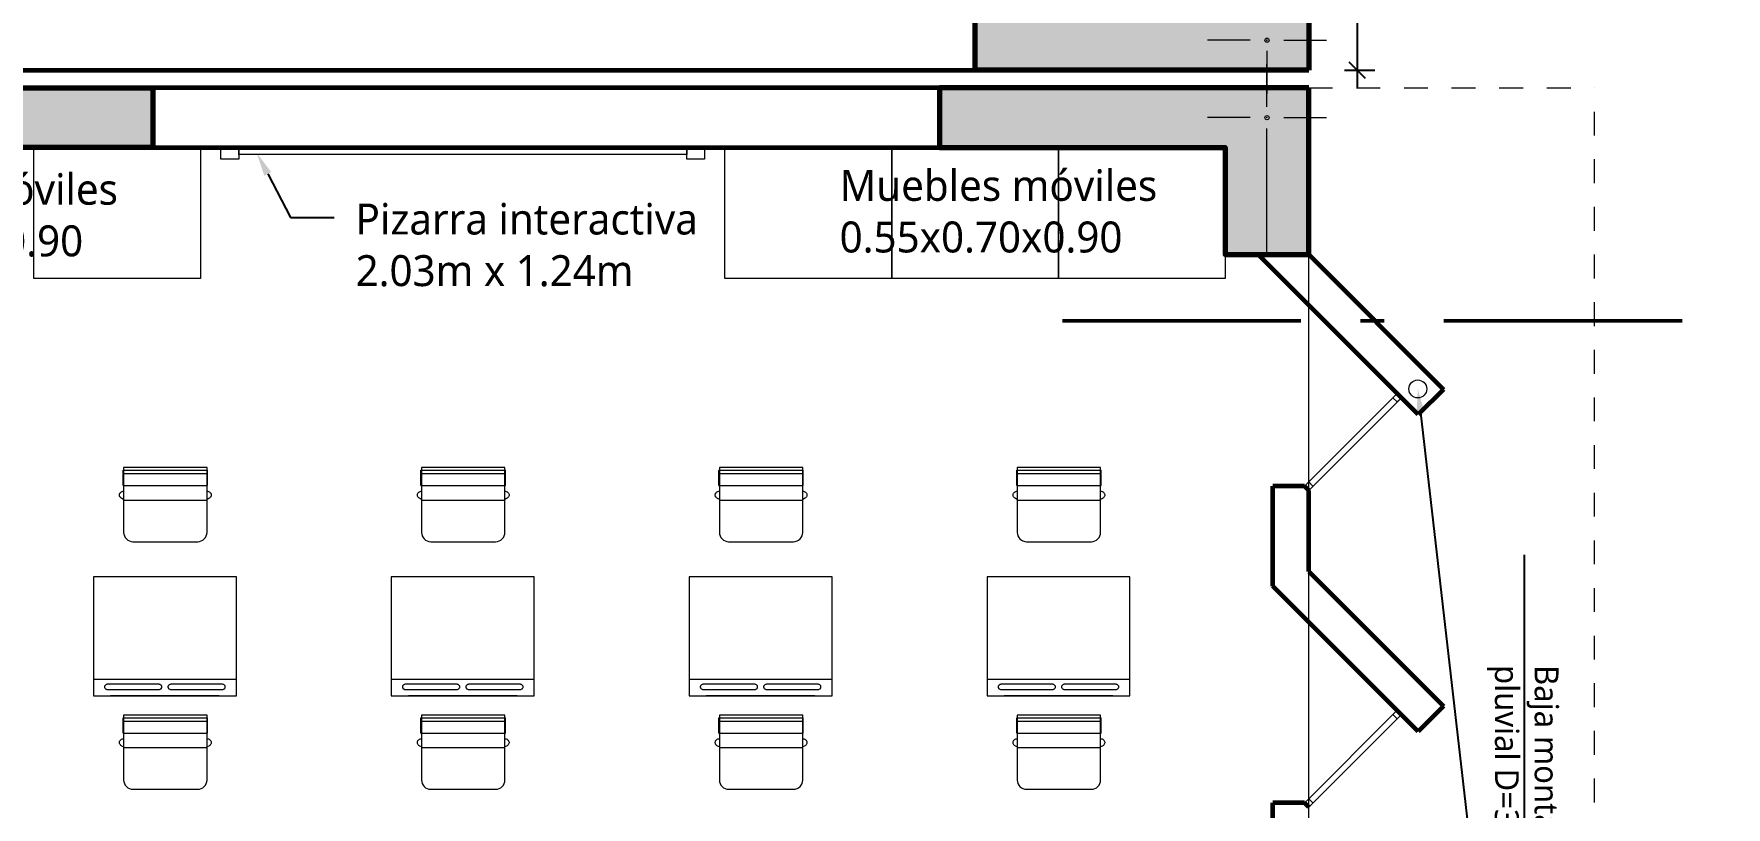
# Model space of a CAD drawing. Header units: metres. Extents: x 28 to 239, y -1 to 113.
# Drawn here: x 124.79 to 131.89, y 85.27 to 88.51 of the extents above; entities that cross this region are included whole.
import ezdxf
from ezdxf import colors
from ezdxf.entities.mleader import LeaderData, LeaderLine
from ezdxf.math import Vec2, Vec3

# ---------------------------------------------------------------- set-up
doc = ezdxf.new("R2010")
doc.units = ezdxf.units.M
for name, pattern in [('1CORTE', [1.5, 1, -0.25, 0, -0.25]), ('CONTINUA', [0]), ('DASHED2', [0.375, 0.25, -0.125]), ('HIDDEN2', [0.1875, 0.125, -0.0625])]:
    doc.linetypes.add(name, pattern=pattern)
for name, color, linetype, lineweight in [('AA. Proyeccion Corte', 10, '1CORTE', 50), ('COLUMNAS 50', 32, 'Continuous', 70), ('Cotas varias El', 253, 'Continuous', 13), ('Equipamiento SR', 23, 'Continuous', 0), ('GRAFO 0 BLANCO', 7, 'Continuous', 0), ('GRAFO01', 7, 'Continuous', 0), ('letras sr', 7, 'Continuous', 5), ('Muros el', 144, 'Continuous', 60), ('proyecciones', 1, 'DASHED2', 5), ('Structural - Bearing_Pen_No__20', 1, 'Continuous', 0), ('tuberia de montantes', 10, 'Continuous', 0), ('Vanos', 140, 'Continuous', 5)]:
    doc.layers.add(name, color=color, linetype=linetype, lineweight=lineweight)
doc.layers.add('Mobiliario', color=7, linetype='Continuous', lineweight=0, true_color=0x7f7f7f)
doc.styles.add('Generales', font='trebuc.ttf', dxfattribs={"height": 0.1})
doc.dimstyles.new('COTAS', dxfattribs={"dimscale": 0.75, "dimtxt": 0.1, "dimasz": 0.09, "dimexe": 0.1, "dimexo": 0.2, "dimgap": 0.05, "dimtad": 1, "dimzin": 1, "dimdsep": 46, "dimtxsty": 'Generales', "dimblk": 'OBLIQUE', "dimcen": 2.5, "dimdle": 0.1, "dimadec": 0, "dimazin": 0, "dimtfac": 1, "dimtmove": 0, "dimatfit": 0, "dimfxl": 1, "dimarcsym": 0})

# ---------------------------------------------------------------- blocks, each defined once
blk = doc.blocks.new('A$C3701786B')
at = {"layer": 'Equipamiento SR', "linetype": 'Continuous'}
for p, q in [((0, 0.05), (0.075, 0.05)), ((0, 0), (0, 0.05)), ((0.075, 0.05), (0.075, 0)), ((0.075, 0.03), (1.955, 0.03)), ((0.075, 0), (0.075, 0.03)), ((1.955, 0.05), (2.03, 0.05)), ((1.955, 0), (1.955, 0.05)), ((1.955, 0.03), (1.955, 0)), ((2.03, 0.05), (2.03, 0)), ((0.075, 0), (0, 0)), ((2.03, 0), (1.955, 0))]:
    blk.add_line(p, q, dxfattribs=at)
at = {"layer": 'Equipamiento SR'}
blk.add_line((0, 0), (1.955, 0), dxfattribs=at)
blk = doc.blocks.new('A$C3A47622C')
at = {"layer": 'Mobiliario', "linetype": 'Continuous'}
for p, q in [((0.0251, 0.3696), (0.0111, 0.3696)), ((0.0111, 0.015), (0.0111, 0.3696)), ((0.0752, 0.3696), (0.0251, 0.3696)), ((0.0251, 0.015), (0.0251, 0.3696)), ((0.0752, 0.015), (0.0752, 0.3696)), ((0.0983, 0.3673), (0.0987, 0.37)), ((0.0987, 0.37), (0.0997, 0.3732)), ((0.0997, 0.3732), (0.1012, 0.3762)), ((0.1012, 0.3762), (0.1031, 0.3788)), ((0.1031, 0.3788), (0.1053, 0.381)), ((0.1053, 0.381), (0.1079, 0.3828)), ((0.1079, 0.3828), (0.1107, 0.384)), ((0.1107, 0.384), (0.1136, 0.3846)), ((0.1136, 0.3846), (0.1165, 0.3846)), ((0.1165, 0.3846), (0.1194, 0.384)), ((0.1194, 0.384), (0.1222, 0.3828)), ((0.1222, 0.3828), (0.1248, 0.381)), ((0.1248, 0.381), (0.127, 0.3788)), ((0.127, 0.3788), (0.1289, 0.3762)), ((0.1289, 0.3762), (0.1297, 0.3747)), ((0.1297, 0.3747), (0.1333, 0.3673)), ((0.0752, 0.015), (0.0108, 0.015)), ((0.0987, 0.0146), (0.0983, 0.0173)), ((0.0997, 0.0113), (0.0987, 0.0146)), ((0.1012, 0.0084), (0.0997, 0.0113)), ((0.1031, 0.0057), (0.1012, 0.0084)), ((0.1053, 0.0035), (0.1031, 0.0057)), ((0.1079, 0.0018), (0.1053, 0.0035)), ((0.1107, 0.0006), (0.1079, 0.0018)), ((0.1136, 0), (0.1107, 0.0006)), ((0.1165, 0), (0.1136, 0)), ((0.1194, 0.0006), (0.1165, 0)), ((0.1222, 0.0018), (0.1194, 0.0006)), ((0.1248, 0.0035), (0.1222, 0.0018)), ((0.127, 0.0057), (0.1248, 0.0035)), ((0.1289, 0.0084), (0.127, 0.0057)), ((0.1297, 0.0099), (0.1289, 0.0084)), ((0.1333, 0.0173), (0.1297, 0.0099))]:
    blk.add_line(p, q, dxfattribs=at)
at = {"layer": 'Mobiliario'}
blk.add_line((0.1361, 0.0173), (0.1361, 0.3673), dxfattribs=at)
at = {"layer": 'Mobiliario', "linetype": 'Continuous'}
blk.add_lwpolyline([(0, 0.0173), (0.2722, 0.0173, 0.414214), (0.3111, 0.0562), (0.3111, 0.3284, 0.414214), (0.2722, 0.3673), (0, 0.3673), (0, 0.0173)], format="xyb", dxfattribs=at)
blk = doc.blocks.new('_Oblique')
at = {"color": 0, "linetype": 'ByBlock', "lineweight": -2}
blk.add_line((-0.5, -0.5), (0.5, 0.5), dxfattribs=at)
blk = doc.blocks.new('*D169')
at = {"layer": 'Cotas varias El', "color": 0, "linetype": 'CONTINUA', "lineweight": -2, "transparency": 16777216}
for p, q in [((130.344, 89.2872), (130.344, 88.2872)), ((130.2911, 89.2122), (130.419, 89.2122)), ((130.2911, 88.3622), (130.419, 88.3622))]:
    blk.add_line(p, q, dxfattribs=at)
at = {"layer": 'Defpoints', "color": 0, "transparency": 16777216}
for p in [(130.1411, 89.2122), (130.1411, 88.3622), (130.344, 88.3622)]:
    blk.add_point(p, dxfattribs=at)
at = {"layer": 'Cotas varias El', "color": 0, "lineweight": -2, "transparency": 16777216, "xscale": 0.0675, "yscale": 0.0675, "zscale": 0.0675}
for p, rotation in [((130.344, 89.2122), 90), ((130.344, 88.3622), 270)]:
    blk.add_blockref('_Oblique', p, dxfattribs=dict(at, rotation=rotation))
at = {"layer": 'Cotas varias El', "color": 0, "transparency": 16777216, "insert": (130.2556, 88.7872), "char_height": 0.1, "attachment_point": 5, "rotation": 90, "style": 'Generales'}
blk.add_mtext('0.85', dxfattribs=at)

msp = doc.modelspace()

# ---------------------------------------------------------------- hatches: boundary and pattern name
at = {"layer": 'GRAFO 0 BLANCO', "true_color": 0xc7c8ca}
h = msp.add_hatch(color=9, dxfattribs=at)
h.dxf.hatch_style = 1
h.paths.add_polyline_path([(130.1411, 89.2122), (129.7911, 89.2122), (129.7911, 88.6122), (128.7411, 88.6122), (128.7411, 88.3622), (130.1411, 88.3622)])
h = msp.add_hatch(color=9, dxfattribs=at)
h.dxf.hatch_style = 1
h.paths.add_polyline_path([(123.3911, 87.5872), (123.0411, 87.5872), (123.0411, 88.2872), (125.2911, 88.2872), (125.2911, 88.0372), (123.3911, 88.0372)])
h.paths.add_polyline_path([(123.2248, 88.1622, 1), (123.2074, 88.1622, 1)], flags=16)
h = msp.add_hatch(color=9, dxfattribs=at)
h.dxf.hatch_style = 1
h.paths.add_polyline_path([(130.1411, 87.5872), (130.1411, 88.2872), (128.5911, 88.2872), (128.5911, 88.0372), (129.7911, 88.0372), (129.7911, 87.5872)])
h.paths.add_polyline_path([(129.9661, 88.1709, -1), (129.9661, 88.1535, -1)], flags=16)

# ---------------------------------------------------------------- linework, layer by layer
at = {"layer": 'AA. Proyeccion Corte', "color": 7}
msp.add_line((129.1082, 87.3091), (136.5814, 87.3091), dxfattribs=at)
at = {"layer": 'COLUMNAS 50', "linetype": 'Continuous'}
for points in [[(130.1411, 88.3622), (128.7411, 88.3622), (128.7411, 88.6122), (129.7911, 88.6122), (129.7911, 89.2122), (130.1411, 89.2122)], [(123.0411, 88.2872), (125.2911, 88.2872), (125.2911, 88.0372), (123.3911, 88.0372), (123.3911, 87.5872), (123.0411, 87.5872)], [(123.0411, 88.2872), (125.2911, 88.2872), (125.2911, 88.0372), (123.3911, 88.0372), (123.3911, 87.5872), (123.0411, 87.5872)], [(130.1411, 88.2872), (128.5911, 88.2872), (128.5911, 88.0372), (129.7911, 88.0372), (129.7911, 87.5872), (130.1411, 87.5872)]]:
    msp.add_lwpolyline(points, close=True, dxfattribs=at)
at = {"layer": 'Equipamiento SR'}
for points in [[(125.4911, 88.0372), (125.4911, 87.4872), (124.7911, 87.4872), (124.7911, 88.0372), (125.4911, 88.0372)], [(128.3911, 88.0372), (128.3911, 87.4872), (127.6911, 87.4872), (127.6911, 88.0372), (128.3911, 88.0372)], [(129.0911, 88.0372), (129.0911, 87.4872), (128.3911, 87.4872), (128.3911, 88.0372), (129.0911, 88.0372)], [(129.7911, 88.0372), (129.7911, 87.4872), (129.0911, 87.4872), (129.0911, 88.0372), (129.7911, 88.0372)]]:
    msp.add_lwpolyline(points, dxfattribs=at)
at = {"layer": 'GRAFO 0 BLANCO'}
msp.add_lwpolyline([(119.7411, 55.3632), (130.1411, 55.3632), (130.1411, 88.2872), (119.7411, 88.2872), (119.7411, 55.3632)], dxfattribs=at)
at = {"layer": 'GRAFO01', "color": 251, "linetype": 'DASHED2', "lineweight": 9, "ltscale": 0.4}
msp.add_line((130.1411, 88.2872), (131.3411, 88.2872), dxfattribs=at)
at = {"layer": 'Mobiliario', "linetype": 'Continuous', "lineweight": 0}
for p, q in [((125.0411, 86.2343), (125.0411, 85.7343)), ((125.6411, 86.2343), (125.0411, 86.2343)), ((125.6411, 85.7343), (125.6411, 86.2343)), ((126.2911, 86.2343), (126.2911, 85.7343)), ((126.8911, 86.2343), (126.2911, 86.2343)), ((126.8911, 85.7343), (126.8911, 86.2343)), ((127.5411, 86.2343), (127.5411, 85.7343)), ((128.1411, 86.2343), (127.5411, 86.2343)), ((128.1411, 85.7343), (128.1411, 86.2343)), ((128.7911, 86.2343), (128.7911, 85.7343)), ((129.3911, 86.2343), (128.7911, 86.2343)), ((129.3911, 85.7343), (129.3911, 86.2343)), ((125.0411, 85.8048), (125.6411, 85.8048)), ((125.6261, 85.8048), (125.6261, 85.8044)), ((126.2911, 85.8048), (126.8911, 85.8048)), ((126.8761, 85.8048), (126.8761, 85.8044)), ((127.5411, 85.8048), (128.1411, 85.8048)), ((128.1261, 85.8048), (128.1261, 85.8044)), ((128.7911, 85.8048), (129.3911, 85.8048)), ((129.3761, 85.8048), (129.3761, 85.8044)), ((125.0411, 85.7343), (125.6411, 85.7343)), ((125.0882, 85.7751), (125.0878, 85.7732)), ((125.0878, 85.7732), (125.0878, 85.7713)), ((125.0878, 85.7713), (125.0882, 85.7695)), ((125.0889, 85.7769), (125.0882, 85.7751)), ((125.0882, 85.7695), (125.0889, 85.7677)), ((125.09, 85.7785), (125.0889, 85.7769)), ((125.0889, 85.7677), (125.09, 85.766)), ((125.0915, 85.78), (125.09, 85.7785)), ((125.09, 85.766), (125.0915, 85.7646)), ((125.0932, 85.7812), (125.0915, 85.78)), ((125.0915, 85.7646), (125.0932, 85.7634)), ((125.0951, 85.7821), (125.0932, 85.7812)), ((125.0932, 85.7634), (125.0951, 85.7624)), ((125.0972, 85.7828), (125.0951, 85.7821)), ((125.0951, 85.7624), (125.0972, 85.7618)), ((125.0994, 85.7831), (125.0972, 85.7828)), ((125.0972, 85.7618), (125.0994, 85.7614)), ((125.1005, 85.7831), (125.0994, 85.7831)), ((125.0994, 85.7614), (125.1005, 85.7614)), ((125.3158, 85.7831), (125.1005, 85.7831)), ((125.1005, 85.7614), (125.3158, 85.7614)), ((125.5691, 85.7343), (125.1131, 85.7343)), ((125.3169, 85.7831), (125.3158, 85.7831)), ((125.3158, 85.7614), (125.3169, 85.7614)), ((125.3191, 85.7828), (125.3169, 85.7831)), ((125.3169, 85.7614), (125.3191, 85.7618)), ((125.3212, 85.7821), (125.3191, 85.7828)), ((125.3191, 85.7618), (125.3212, 85.7624)), ((125.3231, 85.7812), (125.3212, 85.7821)), ((125.3212, 85.7624), (125.3231, 85.7634)), ((125.3248, 85.78), (125.3231, 85.7812)), ((125.3231, 85.7634), (125.3248, 85.7646)), ((125.3262, 85.7785), (125.3248, 85.78)), ((125.3248, 85.7646), (125.3262, 85.766)), ((125.3273, 85.7769), (125.3262, 85.7785)), ((125.3262, 85.766), (125.3273, 85.7677)), ((125.3281, 85.7751), (125.3273, 85.7769)), ((125.3273, 85.7677), (125.3281, 85.7695)), ((125.3284, 85.7732), (125.3281, 85.7751)), ((125.3281, 85.7695), (125.3284, 85.7713)), ((125.3284, 85.7713), (125.3284, 85.7732)), ((125.3542, 85.7751), (125.3538, 85.7732)), ((125.3538, 85.7732), (125.3538, 85.7713)), ((125.3538, 85.7713), (125.3542, 85.7695)), ((125.3549, 85.7769), (125.3542, 85.7751)), ((125.3542, 85.7695), (125.3549, 85.7677)), ((125.356, 85.7785), (125.3549, 85.7769)), ((125.3549, 85.7677), (125.356, 85.766)), ((125.3575, 85.78), (125.356, 85.7785)), ((125.356, 85.766), (125.3575, 85.7646)), ((125.3592, 85.7812), (125.3575, 85.78)), ((125.3575, 85.7646), (125.3592, 85.7634)), ((125.3611, 85.7821), (125.3592, 85.7812)), ((125.3592, 85.7634), (125.3611, 85.7624)), ((125.3632, 85.7828), (125.3611, 85.7821)), ((125.3611, 85.7624), (125.3632, 85.7618)), ((125.3653, 85.7831), (125.3632, 85.7828)), ((125.3632, 85.7618), (125.3653, 85.7614)), ((125.3664, 85.7831), (125.3653, 85.7831)), ((125.3653, 85.7614), (125.3664, 85.7614)), ((125.5818, 85.7831), (125.3664, 85.7831)), ((125.3664, 85.7614), (125.5818, 85.7614)), ((125.5829, 85.7831), (125.5818, 85.7831)), ((125.5818, 85.7614), (125.5829, 85.7614)), ((125.5851, 85.7828), (125.5829, 85.7831)), ((125.5829, 85.7614), (125.5851, 85.7618)), ((125.5871, 85.7821), (125.5851, 85.7828)), ((125.5851, 85.7618), (125.5871, 85.7624)), ((125.5891, 85.7812), (125.5871, 85.7821)), ((125.5871, 85.7624), (125.5891, 85.7634)), ((125.5908, 85.78), (125.5891, 85.7812)), ((125.5891, 85.7634), (125.5908, 85.7646)), ((125.5922, 85.7785), (125.5908, 85.78)), ((125.5908, 85.7646), (125.5922, 85.766)), ((125.5933, 85.7769), (125.5922, 85.7785)), ((125.5922, 85.766), (125.5933, 85.7677)), ((125.594, 85.7751), (125.5933, 85.7769)), ((125.5933, 85.7677), (125.594, 85.7695)), ((125.5944, 85.7732), (125.594, 85.7751)), ((125.594, 85.7695), (125.5944, 85.7713)), ((125.5944, 85.7713), (125.5944, 85.7732)), ((126.2911, 85.7343), (126.8911, 85.7343)), ((126.3382, 85.7751), (126.3378, 85.7732)), ((126.3378, 85.7732), (126.3378, 85.7713)), ((126.3378, 85.7713), (126.3382, 85.7695)), ((126.3389, 85.7769), (126.3382, 85.7751)), ((126.3382, 85.7695), (126.3389, 85.7677)), ((126.34, 85.7785), (126.3389, 85.7769)), ((126.3389, 85.7677), (126.34, 85.766)), ((126.3415, 85.78), (126.34, 85.7785)), ((126.34, 85.766), (126.3415, 85.7646)), ((126.3432, 85.7812), (126.3415, 85.78)), ((126.3415, 85.7646), (126.3432, 85.7634)), ((126.3451, 85.7821), (126.3432, 85.7812)), ((126.3432, 85.7634), (126.3451, 85.7624)), ((126.3472, 85.7828), (126.3451, 85.7821)), ((126.3451, 85.7624), (126.3472, 85.7618)), ((126.3494, 85.7831), (126.3472, 85.7828)), ((126.3472, 85.7618), (126.3494, 85.7614)), ((126.3505, 85.7831), (126.3494, 85.7831)), ((126.3494, 85.7614), (126.3505, 85.7614)), ((126.5658, 85.7831), (126.3505, 85.7831)), ((126.3505, 85.7614), (126.5658, 85.7614)), ((126.8191, 85.7343), (126.3631, 85.7343)), ((126.5669, 85.7831), (126.5658, 85.7831)), ((126.5658, 85.7614), (126.5669, 85.7614)), ((126.5691, 85.7828), (126.5669, 85.7831)), ((126.5669, 85.7614), (126.5691, 85.7618)), ((126.5712, 85.7821), (126.5691, 85.7828)), ((126.5691, 85.7618), (126.5712, 85.7624)), ((126.5731, 85.7812), (126.5712, 85.7821)), ((126.5712, 85.7624), (126.5731, 85.7634)), ((126.5748, 85.78), (126.5731, 85.7812)), ((126.5731, 85.7634), (126.5748, 85.7646)), ((126.5762, 85.7785), (126.5748, 85.78)), ((126.5748, 85.7646), (126.5762, 85.766)), ((126.5773, 85.7769), (126.5762, 85.7785)), ((126.5762, 85.766), (126.5773, 85.7677)), ((126.5781, 85.7751), (126.5773, 85.7769)), ((126.5773, 85.7677), (126.5781, 85.7695)), ((126.5784, 85.7732), (126.5781, 85.7751)), ((126.5781, 85.7695), (126.5784, 85.7713)), ((126.5784, 85.7713), (126.5784, 85.7732)), ((126.6042, 85.7751), (126.6038, 85.7732)), ((126.6038, 85.7732), (126.6038, 85.7713)), ((126.6038, 85.7713), (126.6042, 85.7695)), ((126.6049, 85.7769), (126.6042, 85.7751)), ((126.6042, 85.7695), (126.6049, 85.7677)), ((126.606, 85.7785), (126.6049, 85.7769)), ((126.6049, 85.7677), (126.606, 85.766)), ((126.6075, 85.78), (126.606, 85.7785)), ((126.606, 85.766), (126.6075, 85.7646)), ((126.6092, 85.7812), (126.6075, 85.78)), ((126.6075, 85.7646), (126.6092, 85.7634)), ((126.6111, 85.7821), (126.6092, 85.7812)), ((126.6092, 85.7634), (126.6111, 85.7624)), ((126.6132, 85.7828), (126.6111, 85.7821)), ((126.6111, 85.7624), (126.6132, 85.7618)), ((126.6153, 85.7831), (126.6132, 85.7828)), ((126.6132, 85.7618), (126.6153, 85.7614)), ((126.6164, 85.7831), (126.6153, 85.7831)), ((126.6153, 85.7614), (126.6164, 85.7614)), ((126.8318, 85.7831), (126.6164, 85.7831)), ((126.6164, 85.7614), (126.8318, 85.7614)), ((126.8329, 85.7831), (126.8318, 85.7831)), ((126.8318, 85.7614), (126.8329, 85.7614)), ((126.8351, 85.7828), (126.8329, 85.7831)), ((126.8329, 85.7614), (126.8351, 85.7618)), ((126.8371, 85.7821), (126.8351, 85.7828)), ((126.8351, 85.7618), (126.8371, 85.7624)), ((126.8391, 85.7812), (126.8371, 85.7821)), ((126.8371, 85.7624), (126.8391, 85.7634)), ((126.8408, 85.78), (126.8391, 85.7812)), ((126.8391, 85.7634), (126.8408, 85.7646)), ((126.8422, 85.7785), (126.8408, 85.78)), ((126.8408, 85.7646), (126.8422, 85.766)), ((126.8433, 85.7769), (126.8422, 85.7785)), ((126.8422, 85.766), (126.8433, 85.7677)), ((126.844, 85.7751), (126.8433, 85.7769)), ((126.8433, 85.7677), (126.844, 85.7695)), ((126.8444, 85.7732), (126.844, 85.7751)), ((126.844, 85.7695), (126.8444, 85.7713)), ((126.8444, 85.7713), (126.8444, 85.7732)), ((127.5411, 85.7343), (128.1411, 85.7343)), ((127.5882, 85.7751), (127.5878, 85.7732)), ((127.5878, 85.7732), (127.5878, 85.7713)), ((127.5878, 85.7713), (127.5882, 85.7695)), ((127.5889, 85.7769), (127.5882, 85.7751)), ((127.5882, 85.7695), (127.5889, 85.7677)), ((127.59, 85.7785), (127.5889, 85.7769)), ((127.5889, 85.7677), (127.59, 85.766)), ((127.5915, 85.78), (127.59, 85.7785)), ((127.59, 85.766), (127.5915, 85.7646)), ((127.5932, 85.7812), (127.5915, 85.78)), ((127.5915, 85.7646), (127.5932, 85.7634)), ((127.5951, 85.7821), (127.5932, 85.7812)), ((127.5932, 85.7634), (127.5951, 85.7624)), ((127.5972, 85.7828), (127.5951, 85.7821)), ((127.5951, 85.7624), (127.5972, 85.7618)), ((127.5994, 85.7831), (127.5972, 85.7828)), ((127.5972, 85.7618), (127.5994, 85.7614)), ((127.6005, 85.7831), (127.5994, 85.7831)), ((127.5994, 85.7614), (127.6005, 85.7614)), ((127.8158, 85.7831), (127.6005, 85.7831)), ((127.6005, 85.7614), (127.8158, 85.7614)), ((128.0691, 85.7343), (127.6131, 85.7343)), ((127.8169, 85.7831), (127.8158, 85.7831)), ((127.8158, 85.7614), (127.8169, 85.7614)), ((127.8191, 85.7828), (127.8169, 85.7831)), ((127.8169, 85.7614), (127.8191, 85.7618)), ((127.8212, 85.7821), (127.8191, 85.7828)), ((127.8191, 85.7618), (127.8212, 85.7624)), ((127.8231, 85.7812), (127.8212, 85.7821)), ((127.8212, 85.7624), (127.8231, 85.7634)), ((127.8248, 85.78), (127.8231, 85.7812)), ((127.8231, 85.7634), (127.8248, 85.7646)), ((127.8262, 85.7785), (127.8248, 85.78)), ((127.8248, 85.7646), (127.8262, 85.766)), ((127.8273, 85.7769), (127.8262, 85.7785)), ((127.8262, 85.766), (127.8273, 85.7677)), ((127.8281, 85.7751), (127.8273, 85.7769)), ((127.8273, 85.7677), (127.8281, 85.7695)), ((127.8284, 85.7732), (127.8281, 85.7751)), ((127.8281, 85.7695), (127.8284, 85.7713)), ((127.8284, 85.7713), (127.8284, 85.7732)), ((127.8542, 85.7751), (127.8538, 85.7732)), ((127.8538, 85.7732), (127.8538, 85.7713)), ((127.8538, 85.7713), (127.8542, 85.7695)), ((127.8549, 85.7769), (127.8542, 85.7751)), ((127.8542, 85.7695), (127.8549, 85.7677)), ((127.856, 85.7785), (127.8549, 85.7769)), ((127.8549, 85.7677), (127.856, 85.766)), ((127.8575, 85.78), (127.856, 85.7785)), ((127.856, 85.766), (127.8575, 85.7646)), ((127.8592, 85.7812), (127.8575, 85.78)), ((127.8575, 85.7646), (127.8592, 85.7634)), ((127.8611, 85.7821), (127.8592, 85.7812)), ((127.8592, 85.7634), (127.8611, 85.7624)), ((127.8632, 85.7828), (127.8611, 85.7821)), ((127.8611, 85.7624), (127.8632, 85.7618)), ((127.8653, 85.7831), (127.8632, 85.7828)), ((127.8632, 85.7618), (127.8653, 85.7614)), ((127.8664, 85.7831), (127.8653, 85.7831)), ((127.8653, 85.7614), (127.8664, 85.7614)), ((128.0818, 85.7831), (127.8664, 85.7831)), ((127.8664, 85.7614), (128.0818, 85.7614)), ((128.0829, 85.7831), (128.0818, 85.7831)), ((128.0818, 85.7614), (128.0829, 85.7614)), ((128.0851, 85.7828), (128.0829, 85.7831)), ((128.0829, 85.7614), (128.0851, 85.7618)), ((128.0871, 85.7821), (128.0851, 85.7828)), ((128.0851, 85.7618), (128.0871, 85.7624)), ((128.0891, 85.7812), (128.0871, 85.7821)), ((128.0871, 85.7624), (128.0891, 85.7634)), ((128.0908, 85.78), (128.0891, 85.7812)), ((128.0891, 85.7634), (128.0908, 85.7646)), ((128.0922, 85.7785), (128.0908, 85.78)), ((128.0908, 85.7646), (128.0922, 85.766)), ((128.0933, 85.7769), (128.0922, 85.7785)), ((128.0922, 85.766), (128.0933, 85.7677)), ((128.094, 85.7751), (128.0933, 85.7769)), ((128.0933, 85.7677), (128.094, 85.7695)), ((128.0944, 85.7732), (128.094, 85.7751)), ((128.094, 85.7695), (128.0944, 85.7713)), ((128.0944, 85.7713), (128.0944, 85.7732)), ((128.7911, 85.7343), (129.3911, 85.7343)), ((128.8382, 85.7751), (128.8378, 85.7732)), ((128.8378, 85.7732), (128.8378, 85.7713)), ((128.8378, 85.7713), (128.8382, 85.7695)), ((128.8389, 85.7769), (128.8382, 85.7751)), ((128.8382, 85.7695), (128.8389, 85.7677)), ((128.84, 85.7785), (128.8389, 85.7769)), ((128.8389, 85.7677), (128.84, 85.766)), ((128.8415, 85.78), (128.84, 85.7785)), ((128.84, 85.766), (128.8415, 85.7646)), ((128.8432, 85.7812), (128.8415, 85.78)), ((128.8415, 85.7646), (128.8432, 85.7634)), ((128.8451, 85.7821), (128.8432, 85.7812)), ((128.8432, 85.7634), (128.8451, 85.7624)), ((128.8472, 85.7828), (128.8451, 85.7821)), ((128.8451, 85.7624), (128.8472, 85.7618)), ((128.8494, 85.7831), (128.8472, 85.7828)), ((128.8472, 85.7618), (128.8494, 85.7614)), ((128.8505, 85.7831), (128.8494, 85.7831)), ((128.8494, 85.7614), (128.8505, 85.7614)), ((129.0658, 85.7831), (128.8505, 85.7831)), ((128.8505, 85.7614), (129.0658, 85.7614)), ((129.3191, 85.7343), (128.8631, 85.7343)), ((129.0669, 85.7831), (129.0658, 85.7831)), ((129.0658, 85.7614), (129.0669, 85.7614)), ((129.0691, 85.7828), (129.0669, 85.7831)), ((129.0669, 85.7614), (129.0691, 85.7618)), ((129.0712, 85.7821), (129.0691, 85.7828)), ((129.0691, 85.7618), (129.0712, 85.7624)), ((129.0731, 85.7812), (129.0712, 85.7821)), ((129.0712, 85.7624), (129.0731, 85.7634)), ((129.0748, 85.78), (129.0731, 85.7812)), ((129.0731, 85.7634), (129.0748, 85.7646)), ((129.0762, 85.7785), (129.0748, 85.78)), ((129.0748, 85.7646), (129.0762, 85.766)), ((129.0773, 85.7769), (129.0762, 85.7785)), ((129.0762, 85.766), (129.0773, 85.7677)), ((129.0781, 85.7751), (129.0773, 85.7769)), ((129.0773, 85.7677), (129.0781, 85.7695)), ((129.0784, 85.7732), (129.0781, 85.7751)), ((129.0781, 85.7695), (129.0784, 85.7713)), ((129.0784, 85.7713), (129.0784, 85.7732)), ((129.1042, 85.7751), (129.1038, 85.7732)), ((129.1038, 85.7732), (129.1038, 85.7713)), ((129.1038, 85.7713), (129.1042, 85.7695)), ((129.1049, 85.7769), (129.1042, 85.7751)), ((129.1042, 85.7695), (129.1049, 85.7677)), ((129.106, 85.7785), (129.1049, 85.7769)), ((129.1049, 85.7677), (129.106, 85.766)), ((129.1075, 85.78), (129.106, 85.7785)), ((129.106, 85.766), (129.1075, 85.7646)), ((129.1092, 85.7812), (129.1075, 85.78)), ((129.1075, 85.7646), (129.1092, 85.7634)), ((129.1111, 85.7821), (129.1092, 85.7812)), ((129.1092, 85.7634), (129.1111, 85.7624)), ((129.1132, 85.7828), (129.1111, 85.7821)), ((129.1111, 85.7624), (129.1132, 85.7618)), ((129.1153, 85.7831), (129.1132, 85.7828)), ((129.1132, 85.7618), (129.1153, 85.7614)), ((129.1164, 85.7831), (129.1153, 85.7831)), ((129.1153, 85.7614), (129.1164, 85.7614)), ((129.3318, 85.7831), (129.1164, 85.7831)), ((129.1164, 85.7614), (129.3318, 85.7614)), ((129.3329, 85.7831), (129.3318, 85.7831)), ((129.3318, 85.7614), (129.3329, 85.7614)), ((129.3351, 85.7828), (129.3329, 85.7831)), ((129.3329, 85.7614), (129.3351, 85.7618)), ((129.3371, 85.7821), (129.3351, 85.7828)), ((129.3351, 85.7618), (129.3371, 85.7624)), ((129.3391, 85.7812), (129.3371, 85.7821)), ((129.3371, 85.7624), (129.3391, 85.7634)), ((129.3408, 85.78), (129.3391, 85.7812)), ((129.3391, 85.7634), (129.3408, 85.7646)), ((129.3422, 85.7785), (129.3408, 85.78)), ((129.3408, 85.7646), (129.3422, 85.766)), ((129.3433, 85.7769), (129.3422, 85.7785)), ((129.3422, 85.766), (129.3433, 85.7677)), ((129.344, 85.7751), (129.3433, 85.7769)), ((129.3433, 85.7677), (129.344, 85.7695)), ((129.3444, 85.7732), (129.344, 85.7751)), ((129.344, 85.7695), (129.3444, 85.7713)), ((129.3444, 85.7713), (129.3444, 85.7732))]:
    msp.add_line(p, q, dxfattribs=at)
at = {"layer": 'Muros el', "ltscale": 0.05}
for p, q in [((130.1235, 86.6149), (129.9911, 86.6149)), ((130.1411, 86.5973), (130.1235, 86.6149)), ((129.9911, 84.865), (129.9911, 85.2849)), ((130.1235, 85.2849), (129.9911, 85.2849)), ((130.1411, 85.2672), (130.1235, 85.2849))]:
    msp.add_line(p, q, dxfattribs=at)
for points in [[(124.4411, 88.3622), (130.1411, 88.3622)], [(130.6008, 86.9155), (129.929, 87.5872)], [(130.1411, 87.5872), (130.7068, 87.0215)], [(130.7068, 87.0215), (130.6008, 86.9155)], [(129.9911, 86.1951), (129.9911, 86.6149)], [(130.1411, 86.2572), (130.1411, 86.5973)], [(130.1411, 86.2572), (130.7068, 85.6915)], [(130.6008, 85.5854), (129.9911, 86.1951)], [(130.7068, 85.6915), (130.6008, 85.5854)]]:
    msp.add_lwpolyline(points, dxfattribs=at)
msp.add_lwpolyline([(128.5911, 88.2872), (125.2911, 88.2872), (125.2911, 88.0372), (128.5911, 88.0372)], close=True, dxfattribs=at)
at = {"layer": 'proyecciones', "linetype": 'HIDDEN2', "ltscale": 0.5}
msp.add_line((131.3411, 59.4872), (131.3411, 88.2872), dxfattribs=at)
at = {"layer": 'Structural - Bearing_Pen_No__20', "linetype": 'Continuous'}
for p, q in [((129.8961, 88.4872), (129.7161, 88.4872)), ((129.9661, 88.4422), (129.9661, 88.2622)), ((129.9661, 88.4422), (129.9661, 88.2622)), ((129.9661, 88.4422), (129.9661, 88.2622)), ((130.0361, 88.4872), (130.2161, 88.4872)), ((129.9661, 88.2072), (129.9661, 88.3872)), ((129.8961, 88.1622), (129.7161, 88.1622)), ((130.0361, 88.1622), (130.2161, 88.1622)), ((129.9661, 87.5872), (129.9661, 88.1172))]:
    msp.add_line(p, q, dxfattribs=at)
for centre in [(129.9661, 88.4872), (129.9661, 88.1622)]:
    msp.add_circle(centre, 0.00871, dxfattribs=at)
for p in [(129.9661, 88.4872), (129.9661, 88.1622)]:
    msp.add_point(p, dxfattribs=at)
at = {"layer": 'tuberia de montantes'}
msp.add_circle((130.599, 87.0232), 0.0375, dxfattribs=at)
at = {"layer": 'Vanos', "color": 7, "linetype": 'Continuous'}
for p, q in [((130.4947, 86.9862), (130.5124, 87.0038)), ((130.53, 86.9862), (130.5124, 87.0038)), ((130.1411, 86.5973), (130.53, 86.9862)), ((130.1411, 86.6326), (130.4947, 86.9862)), ((130.5124, 86.9685), (130.4947, 86.9862)), ((130.53, 86.9862), (130.5124, 86.9685)), ((130.1235, 86.6149), (130.1411, 86.6326)), ((130.1411, 86.6326), (130.1588, 86.6149)), ((130.1411, 85.2672), (130.53, 85.6561)), ((130.1411, 85.3026), (130.4947, 85.6561)), ((130.4947, 85.6561), (130.5124, 85.6738)), ((130.5124, 85.6385), (130.4947, 85.6561)), ((130.53, 85.6561), (130.5124, 85.6738)), ((130.53, 85.6561), (130.5124, 85.6385)), ((130.1235, 85.2849), (130.1411, 85.3026)), ((130.1411, 85.3026), (130.1588, 85.2849))]:
    msp.add_line(p, q, dxfattribs=at)

# ---------------------------------------------------------------- block references
at = {"layer": 'Cotas varias El', "rotation": 180}
msp.add_blockref('A$C3701786B', (127.6061, 88.0372), dxfattribs=at)
at = {"layer": 'Equipamiento SR', "rotation": 270}
for p in [(125.1506, 86.6929), (126.4006, 86.6929), (127.6506, 86.6929), (128.9006, 86.6929), (125.1506, 85.6535), (126.4006, 85.6535), (127.6506, 85.6535), (128.9006, 85.6535)]:
    msp.add_blockref('A$C3A47622C', p, dxfattribs=at)

# ---------------------------------------------------------------- texts
at = {"layer": 'letras sr', "char_height": 0.13, "attachment_point": 1, "style": 'Generales'}
for insert in [(123.8112, 87.9266), (128.1726, 87.9428)]:
    msp.add_mtext('\\pxql;Muebles móviles\\P0.55x0.70x0.90', dxfattribs=dict(at, insert=insert))

# ---------------------------------------------------------------- dimensions: what is measured, and where the dimension line sits
at = {"layer": 'Cotas varias El'}
dim = msp.add_linear_dim(base=(130.344, 88.3622), p1=(130.1411, 89.2122), p2=(130.1411, 88.3622), angle=90, dimstyle='COTAS', override={"dimtmove": 1}, dxfattribs=at)
dim.commit()
dim.dimension.update_dxf_attribs({"geometry": '*D169', "text_midpoint": (130.2556, 88.7872)})

# ---------------------------------------------------------------- leaders
at = {"layer": 'letras sr'}
ml = msp.add_multileader_mtext('Standard', dxfattribs=at)
ml.set_content('{\\H1.13043x;Pizarra interactiva\\P2.03m x 1.24m} ', color=256, style='Generales')
ml.set_leader_properties()
ml.build(insert=Vec2(0, 0))
ml.multileader.update_dxf_attribs({"text_right_attachment_type": 6, "dogleg_length": 0.36, "arrow_head_size": 0.1})
ctx = ml.context
ctx.base_point, ctx.char_height, ctx.arrow_head_size, ctx.landing_gap_size, ctx.plane_origin = Vec3(126.0513, 87.7432), 0.115, 0.1, 0.09, Vec3(125.5089, 89.0983)
ctx.right_attachment = 6
notes = []
notes.append((ctx, [(0, (1, 1, 0), (125.8687, 87.7432), (1, 0), 0.1826, [(0, [(125.7261, 88.0146)], 0, [])])]))
ctx.mtext.insert, ctx.mtext.flow_direction = Vec3(126.1413, 87.8016), 5
ml = msp.add_multileader_mtext('Standard', dxfattribs=at)
ml.set_content('{\\H0.86957x;Baja montante tubería de agua\\Ppluvial D=3", embebida en tabiquería}', color=256, style='Generales')
ml.set_leader_properties()
ml.build(insert=Vec2(0, 0))
ml.multileader.update_dxf_attribs({"text_right_attachment_type": 6, "dogleg_length": 0.36, "arrow_head_size": 0.1})
ctx = ml.context
ctx.base_point, ctx.char_height, ctx.arrow_head_size, ctx.landing_gap_size, ctx.plane_origin, ctx.plane_x_axis, ctx.plane_y_axis = Vec3(131.1178, 85.9538), 0.115, 0.1, 0.09, Vec3(131.4624, 86.6821), Vec3(0, -1), Vec3(1, 0)
ctx.right_attachment = 6
notes.append((ctx, [(1, (1, 1, 0), (131.0462, 83.1307), (0, 1), 0.36, [(0, [(130.599, 87.0232)], 0, []), (1, [(130.6163, 82.3065)], 0, [])])]))
ctx.mtext.insert, ctx.mtext.text_direction, ctx.mtext.rotation, ctx.mtext.flow_direction = Vec3(131.1895, 85.8638), Vec3(0, -1), 4.712389, 5
for ctx, leaders in notes:
    for number, flags, end, landing, length, lines in leaders:
        leader = LeaderData()
        leader.index, (leader.has_last_leader_line, leader.has_dogleg_vector, leader.attachment_direction) = number, flags
        leader.last_leader_point, leader.dogleg_vector, leader.dogleg_length = Vec3(end), Vec3(landing), length
        for number, points, colour, breaks in lines:
            line = LeaderLine()
            line.index, line.vertices, line.color, line.breaks = number, Vec3.list(points), colors.encode_raw_color(colour), breaks
            leader.lines.append(line)
        ctx.leaders.append(leader)

doc.saveas('drawing.dxf')
